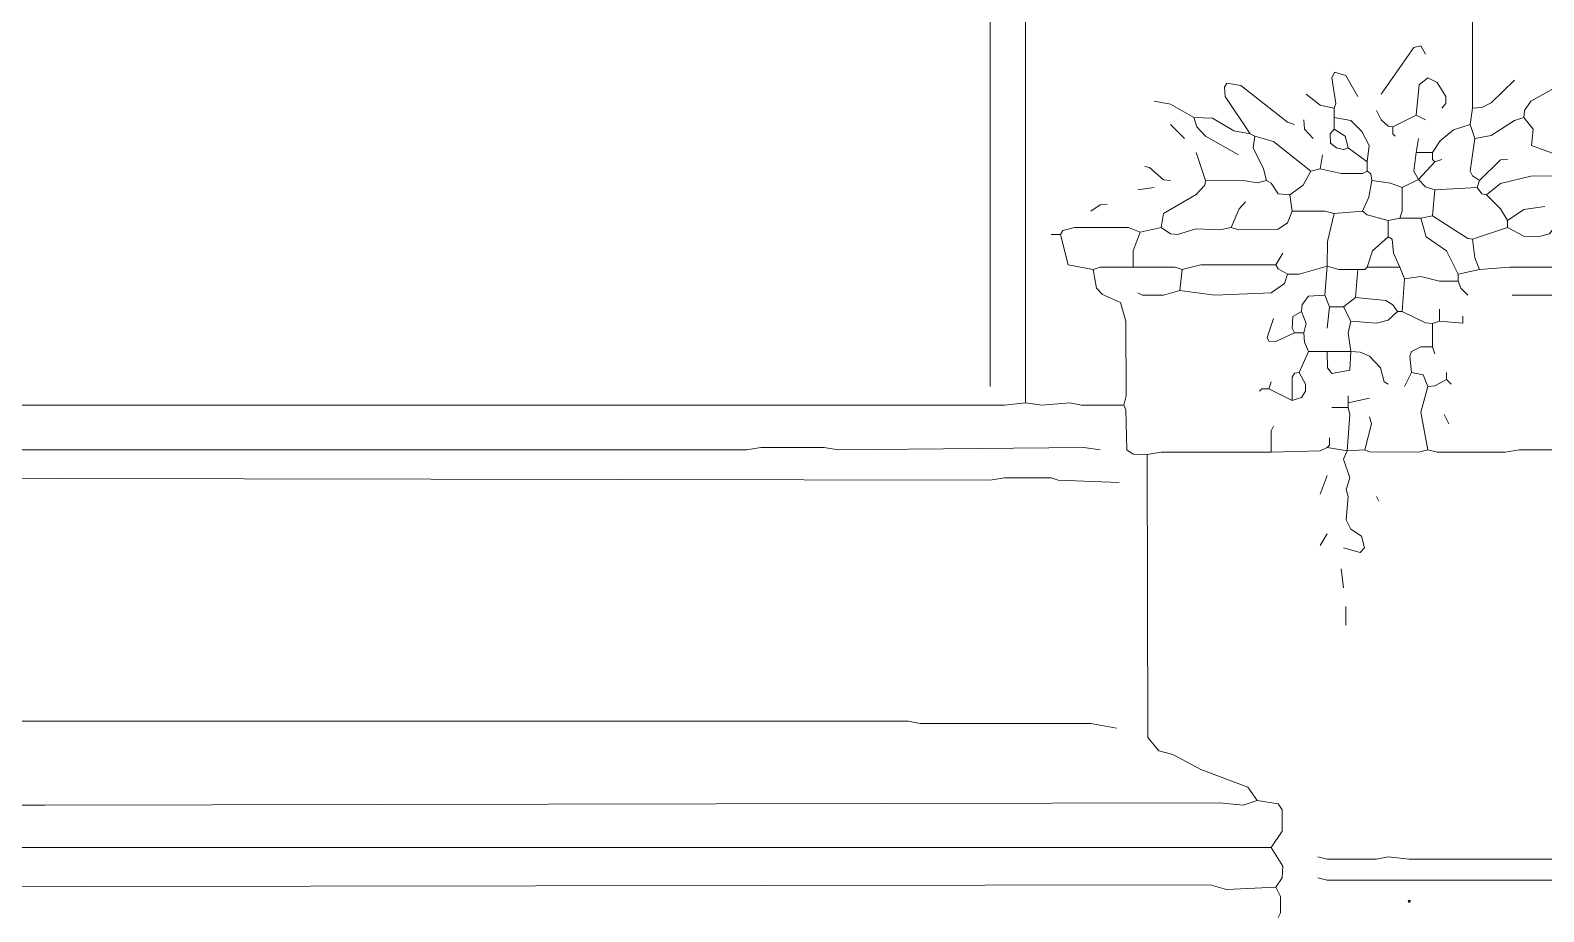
# Model space of a CAD drawing. Header units: millimetres. Extents: x 11 to 20000, y -4 to 8232.
# Drawn here: x 14000 to 16439, y 5745 to 7165 of the extents above; entities that cross this region are included whole.
import ezdxf

# ---------------------------------------------------------------- set-up
doc = ezdxf.new("R2010")
doc.units = ezdxf.units.MM
doc.layers.add('ARCHITECTURE', color=7, linetype='Continuous', lineweight=13, true_color=0x000000)
doc.layers.add('PLANTING', color=7, linetype='Continuous', lineweight=13, true_color=0x000000)

msp = doc.modelspace()

# ---------------------------------------------------------------- linework, layer by layer
at = {"layer": 'ARCHITECTURE', "color": 7, "lineweight": 13, "true_color": 0x000000}
for points in [[(16323.52941, 7620.66369), (16323.52941, 7039.96957)], [(15546.75713, 7567.8733), (15546.75713, 7552.79038), (15546.75713, 6591.25215)], [(13382.35294, 6561.08597), (15569.38348, 6561.08597), (15603.31821, 6564.85645)], [(13431.37296, 6489.44186), (15154.59989, 6489.44842), (15177.22285, 6493.21267), (15279.03281, 6493.20611), (15301.65724, 6489.44186), (15697.58484, 6493.20611), (15723.9819, 6489.44186)], [(15799.3948, 6481.90045), (15800.4526, 6025.64095), (15818.25226, 6004.21437), (15840.8767, 5998.04842), (15886.12557, 5974.04174), (15961.53846, 5945.25781), (15976.6233, 5923.831)], [(13423.83066, 6436.65158), (13442.68518, 6444.1931), (15546.75905, 6440.42896), (15569.38348, 6444.19299), (15644.79638, 6444.0448), (15656.1086, 6440.57059), (15754.14593, 6436.65158)], [(13344.64559, 6048.26538), (13412.51844, 6048.41346), (13427.60181, 6052.02964), (15414.77941, 6052.02964), (15433.63688, 6048.27195), (15708.89706, 6048.25882), (15750.37896, 6040.72398)], [(13205.12862, 5920.06041), (13223.9819, 5916.28959), (13265.45962, 5916.28959), (13378.58179, 5916.28959), (13401.20622, 5916.28959), (13544.49514, 5916.28959), (13567.11957, 5916.28959), (13616.13835, 5916.28959), (13759.42726, 5916.28959), (13782.0517, 5916.28959), (14000.75373, 5916.28959), (14023.37817, 5916.28959), (15916.28959, 5920.06041), (15953.99887, 5916.28959), (15976.6233, 5923.831)], [(15999.24774, 5848.41629), (16017.04321, 5874.81154), (16017.04321, 5908.74785), (16010.40939, 5918.86256), (15976.6233, 5923.831)], [(15999.24774, 5848.41629), (13178.73303, 5848.41629)], [(15999.24774, 5848.41629), (16017.95181, 5818.25045), (16016.89536, 5799.39661), (16006.78733, 5784.3138)], [(16074.66063, 5833.33326), (16089.74548, 5829.56267), (16168.931, 5829.71086), (16187.78281, 5833.33326), (16221.71946, 5829.56923), (16734.54186, 5829.56923), (16757.16629, 5833.33326), (16832.57919, 5833.18507), (16847.66403, 5829.56923), (17168.17308, 5829.56923), (17179.48529, 5833.33326)], [(13182.50419, 5784.3138), (13239.06527, 5780.54299), (13276.77183, 5784.3138), (13329.56301, 5780.54299), (13363.49966, 5784.3138), (15901.20475, 5788.0845), (15927.60181, 5780.54299), (16006.78733, 5784.3138)], [(16010.55995, 5735.29412), (16014.18054, 5742.84208), (16014.18054, 5769.23077), (16006.78733, 5784.3138)], [(16074.66063, 5799.39661), (16089.74548, 5795.6259), (16187.78281, 5795.6259), (16199.09502, 5795.6259), (16217.94683, 5795.6259), (16738.30882, 5795.6259), (16760.93326, 5795.6259), (16783.55769, 5795.92229), (16828.80656, 5799.39661), (16851.431, 5795.63258), (17119.15724, 5795.63258), (17134.23643, 5799.24842), (17160.63348, 5795.92229), (17183.25792, 5799.39661)]]:
    msp.add_lwpolyline(points, dxfattribs=at)
msp.add_lwpolyline([(16219.83405, 5761.68925), (16221.71946, 5763.57466), (16223.60486, 5761.68925), (16221.71946, 5759.80396)], close=True, dxfattribs=at)
at = {"layer": 'PLANTING', "color": 7, "lineweight": 13, "true_color": 0x000000}
for points in [[(15603.31821, 7564.1026), (15603.31821, 6564.85645)], [(16248.11652, 7126.69683), (16240.56719, 7140.56867), (16229.26742, 7137.85419), (16176.47059, 7062.594)], [(16138.76131, 7058.82353), (16119.76176, 7092.60532), (16101.21097, 7098.04774), (16097.29197, 7088.98937), (16103.62885, 7047.51787), (16101.05769, 7039.96957)], [(16036.95136, 7013.57466), (16025.63914, 7017.5), (15950.22624, 7076.48631), (15927.75509, 7080.24344), (15923.98529, 7073.89966), (15925.02919, 7058.82353), (15965.31109, 6998.49197)], [(16274.50792, 7039.96957), (16280.85317, 7047.51787), (16280.99536, 7058.82353), (16266.96143, 7081.4414), (16251.88348, 7088.82805), (16238.00701, 7077.67715), (16233.03167, 7028.65735)], [(16323.52941, 7039.96957), (16338.61425, 7041.02602), (16353.69344, 7048.56731), (16391.40271, 7085.21844)], [(15810.70701, 7051.28179), (15837.10407, 7046.45532), (15874.81335, 7024.88688)], [(16055.80882, 7062.594), (16078.43326, 7044.93179), (16101.05769, 7039.96957)], [(16406.48756, 7024.88688), (16407.54253, 7036.1991), (16417.80385, 7051.27523), (16451.73643, 7070.13575)], [(15965.31109, 6998.49197), (15938.91403, 7003.31188), (15904.97738, 7023.83088), (15874.81335, 7024.88688)], [(15946.45362, 6964.55532), (15893.66516, 6994.87557), (15879.63812, 7009.80419), (15874.81335, 7024.88688)], [(16101.05769, 7024.88688), (16101.05769, 7039.96957)], [(16101.05769, 7024.88688), (16127.4491, 7019.9121), (16145.24876, 7002.26244), (16157.46267, 6979.63801), (16153.84615, 6953.2431)], [(16101.05769, 7024.88688), (16101.05769, 7006.03292)], [(16195.3224, 7009.80419), (16187.7759, 7011.00848), (16176.47749, 7021.1164), (16168.931, 7036.1991)], [(16195.3224, 7009.80419), (16233.03167, 7028.65735)], [(16233.03167, 7028.65735), (16248.11652, 7021.1164)], [(16323.52941, 7039.96957), (16319.75679, 7013.57466)], [(16327.30204, 6990.95023), (16353.69344, 6995.77093), (16391.40271, 7020.05995), (16406.48756, 7024.88688)], [(16406.48756, 7024.88688), (16421.41346, 7006.03292), (16419.00939, 6979.79287), (16462.89808, 6963.49887), (16473.16086, 6949.47217), (16474.36086, 6938.15962)], [(15837.10407, 7013.57466), (15859.72851, 6990.95023)], [(16052.0362, 7021.1164), (16053.24038, 7006.03292), (16067.12104, 6990.95023)], [(16123.68213, 6975.86753), (16116.13281, 6973.294), (16104.82466, 6976.01538), (16094.71799, 6983.41538), (16094.57025, 6998.48507), (16101.05769, 7006.03292)], [(16123.68213, 6975.86753), (16118.70532, 6994.57319), (16101.05769, 7006.03292)], [(16195.3224, 7009.80419), (16195.3224, 6998.49197), (16199.09502, 6994.7207)], [(16319.75679, 7013.57466), (16293.36538, 7004.97692), (16271.78767, 6987.03145), (16259.42873, 6968.32579)], [(16327.30204, 6990.95023), (16319.75679, 7013.57466)], [(15965.31109, 6998.49197), (15972.85068, 6994.7207)], [(15991.70249, 6923.07692), (15986.88462, 6941.93088), (15970.12896, 6975.86753), (15972.85068, 6994.7207)], [(16063.34842, 6938.15962), (16003.01471, 6985.98857), (15972.85068, 6994.7207)], [(16123.68213, 6975.86753), (16153.84615, 6953.2431)], [(16236.8043, 6990.95023), (16233.03167, 6968.32579)], [(16334.84163, 6923.07692), (16323.68269, 6930.62523), (16319.9129, 6938.15962), (16327.30204, 6990.95023)], [(15893.66516, 6923.07692), (15878.58032, 6968.32579)], [(16082.20023, 6964.55532), (16078.43326, 6941.93088)], [(16153.84615, 6953.2431), (16153.84615, 6938.15962)], [(16236.8043, 6924.96256), (16229.41516, 6938.15667), (16233.03167, 6968.32579)], [(16259.42873, 6968.32579), (16233.03167, 6968.32579)], [(16236.8043, 6924.96256), (16263.1957, 6953.2431)], [(16259.42873, 6968.32579), (16259.42873, 6957.01357), (16263.1957, 6953.2431)], [(16274.50792, 6957.01357), (16263.1957, 6953.2431)], [(16334.84163, 6923.07692), (16368.77828, 6956.64502), (16380.0905, 6957.01357)], [(15837.10407, 6923.07692), (15825.79186, 6924.28122), (15803.17432, 6944.49706), (15795.62783, 6945.70136)], [(16063.34842, 6938.15962), (16050.97986, 6915.68348), (16029.41176, 6900.45249)], [(16063.34842, 6938.15962), (16078.43326, 6941.93088)], [(16078.43326, 6941.93088), (16112.36991, 6934.53744), (16146.29819, 6934.53744), (16153.84615, 6938.15962)], [(16161.38575, 6923.07692), (16160.18993, 6934.23428), (16153.84615, 6938.15962)], [(16455.50339, 6930.61867), (16417.79977, 6930.47036), (16368.77828, 6918.24966), (16346.15385, 6900.45249)], [(15784.31561, 6907.99423), (15810.70701, 6911.76471)], [(15822.01923, 6847.66188), (15825.94514, 6870.27975), (15878.58032, 6900.60079), (15892.46097, 6915.52862), (15893.66516, 6923.07692)], [(15893.66516, 6923.07692), (15957.76584, 6922.92862), (15976.6233, 6919.30645), (15991.70249, 6923.07692)], [(16029.41176, 6900.45249), (16010.70633, 6901.65679), (15999.10407, 6919.15158), (15991.70249, 6923.07692)], [(16146.30656, 6874.05758), (16156.56097, 6896.68201), (16161.38575, 6923.07692)], [(16210.40724, 6911.76471), (16191.55543, 6919.15814), (16161.38575, 6923.07692)], [(16206.63462, 6862.74536), (16210.2595, 6874.05758), (16210.40724, 6911.76471)], [(16236.8043, 6924.96256), (16210.40724, 6911.76471)], [(16236.8043, 6924.96256), (16248.11652, 6912.97217), (16263.1957, 6907.99423)], [(16263.1957, 6907.99423), (16259.42873, 6866.51584)], [(16263.1957, 6907.99423), (16331.069, 6911.76471)], [(16334.84163, 6923.07692), (16331.069, 6911.76471)], [(16346.15385, 6900.45249), (16338.75226, 6901.65679), (16331.069, 6911.76471)], [(15735.29412, 6885.3698), (15723.9819, 6884.1655), (15708.89706, 6874.05758)], [(15957.76584, 6889.14027), (15947.51143, 6877.82805), (15935.1414, 6847.66188)], [(16029.41176, 6900.45249), (16033.18439, 6874.05758)], [(16346.15385, 6900.45249), (16368.63054, 6877.82805), (16380.0905, 6858.9741)], [(16440.42421, 6881.59853), (16406.48756, 6876.77206), (16380.0905, 6858.9741)], [(15935.1414, 6847.66188), (15946.45362, 6843.89796), (16010.55995, 6844.9474), (16025.48586, 6855.21018), (16033.18439, 6874.05758)], [(16033.18439, 6874.05758), (16085.97285, 6873.90928), (16101.05769, 6870.28631)], [(16089.74548, 6785.44468), (16089.89186, 6825.03744), (16101.05769, 6870.28631)], [(16146.30656, 6874.05758), (16101.05769, 6870.28631)], [(16146.30656, 6874.05758), (16153.85305, 6867.70701), (16187.78281, 6858.9741)], [(16206.63462, 6862.74536), (16187.78281, 6858.9741)], [(16187.78281, 6858.9741), (16187.78281, 6832.57919)], [(16206.63462, 6862.74536), (16240.57127, 6862.74536)], [(16240.57127, 6862.74536), (16259.42873, 6866.51584)], [(16300.90498, 6772.24762), (16281.9026, 6809.95475), (16249.17149, 6832.57919), (16240.57127, 6862.74536)], [(16259.42873, 6866.51584), (16315.98145, 6830.00622), (16323.52941, 6828.80871)], [(16380.0905, 6847.66188), (16380.0905, 6858.9741)], [(15644.79638, 6836.34966), (15659.88122, 6836.34966)], [(15659.88122, 6836.34966), (15663.8043, 6842.70023), (15682.50566, 6847.65532), (15769.23077, 6847.51403), (15788.08258, 6840.12093)], [(15659.88122, 6836.34966), (15672.24842, 6787.48518), (15712.66968, 6779.78857)], [(15776.77036, 6783.55984), (15776.91957, 6809.95475), (15788.08258, 6840.12093)], [(15822.01923, 6847.66188), (15788.08258, 6840.12093)], [(15822.01923, 6847.66188), (15837.10407, 6837.40645), (15848.41629, 6836.35), (15878.58032, 6845.55645), (15916.28959, 6843.89796), (15935.1414, 6847.66188)], [(16187.78281, 6832.57919), (16162.44355, 6809.95475), (16153.84615, 6783.55984)], [(16206.63462, 6783.55984), (16196.3802, 6806.18428), (16194.12658, 6828.65385), (16187.78281, 6832.57919)], [(16323.52941, 6828.80871), (16380.0905, 6847.66188)], [(16334.84163, 6779.78857), (16327.44842, 6798.64253), (16323.52941, 6828.80871)], [(16455.50339, 6847.66188), (16447.9569, 6837.40611), (16429.11199, 6832.57919), (16406.48756, 6833.63518), (16380.0905, 6847.66188)], [(16006.78733, 6787.33032), (16018.09955, 6806.18428)], [(15776.77036, 6783.55984), (15723.9819, 6783.41154), (15712.66968, 6779.78857)], [(15761.69118, 6561.08597), (15765.45407, 6576.16867), (15765.31176, 6696.83258), (15756.72274, 6726.85045), (15727.75452, 6739.36697), (15717.64502, 6749.62319), (15712.66968, 6779.78857)], [(15855.95588, 6779.78857), (15844.64367, 6783.41154), (15776.77036, 6783.55984)], [(15855.95588, 6779.78857), (15852.18891, 6745.85192)], [(15855.95588, 6779.78857), (15886.12557, 6787.18201), (16006.78733, 6787.33032)], [(16025.63914, 6772.24762), (16010.71324, 6780.83846), (16006.78733, 6787.33032)], [(16025.63914, 6772.24762), (16044.49661, 6772.39548), (16089.74548, 6785.44468)], [(16089.74548, 6785.44468), (16085.97285, 6738.31097)], [(16138.76131, 6779.78857), (16108.59729, 6779.93688), (16089.74548, 6785.44468)], [(16138.76131, 6779.78857), (16134.99434, 6734.53971)], [(16138.76131, 6779.78857), (16150.07353, 6779.78857), (16153.84615, 6783.55984)], [(16206.63462, 6783.55984), (16153.84615, 6783.55984)], [(16214.17986, 6764.70588), (16206.63462, 6783.55984)], [(16300.90498, 6772.24762), (16334.84163, 6779.78857)], [(16334.84163, 6779.78857), (16383.86312, 6783.55328), (16708.1448, 6783.55984)], [(16025.63914, 6772.24762), (16020.67217, 6757.31244), (15999.24774, 6742.23631), (15908.75, 6738.31753), (15852.18891, 6745.85192)], [(16210.40724, 6711.91527), (16214.17986, 6764.70588)], [(16214.17986, 6764.70588), (16240.57127, 6768.32851), (16270.74095, 6761.08326), (16300.90498, 6760.93541)], [(16300.90498, 6772.24762), (16300.90498, 6760.93541)], [(16300.90498, 6760.93541), (16304.83088, 6749.62975), (16315.98982, 6738.31075)], [(15784.31561, 6742.08145), (15791.8621, 6738.45882), (15825.79186, 6738.45882), (15852.18891, 6745.85192)], [(16048.26357, 6711.91527), (16049.46357, 6723.22783), (16059.72636, 6737.10667), (16085.97285, 6738.31097)], [(16093.51244, 6719.45701), (16085.97285, 6738.31097)], [(16116.13688, 6719.45701), (16134.99434, 6734.53971)], [(16202.86765, 6711.91527), (16195.31833, 6723.07998), (16184.01018, 6729.71324), (16134.99434, 6734.53971)], [(16387.63009, 6738.31075), (16410.25452, 6738.31075), (16598.79525, 6738.31075), (16617.64706, 6738.31075), (16659.1233, 6738.31075)], [(16036.95136, 6677.97862), (16033.33077, 6685.52692), (16034.3871, 6704.22602), (16048.26357, 6711.91527)], [(16052.0362, 6677.97862), (16055.65271, 6693.0621), (16048.26357, 6711.91527)], [(16089.74548, 6685.52036), (16093.51244, 6719.45701)], [(16116.13688, 6719.45701), (16093.51244, 6719.45701)], [(16127.4491, 6696.83258), (16116.13688, 6719.45701)], [(16127.4491, 6696.83258), (16168.931, 6693.20995), (16187.78281, 6698.03688), (16202.86765, 6711.91527)], [(16210.40724, 6711.91527), (16202.86765, 6711.91527)], [(16210.40724, 6711.91527), (16248.11652, 6694.1181), (16259.42873, 6693.0621)], [(16270.74095, 6696.83258), (16270.74095, 6715.68654)], [(16036.95136, 6677.97862), (16006.78733, 6663.9457), (15995.63665, 6664.10045), (15992.90803, 6670.44423), (16003.01471, 6700.60305)], [(16127.4491, 6696.83258), (16123.68213, 6677.97862), (16127.4491, 6647.81324)], [(16270.74095, 6696.83258), (16259.42873, 6693.0621)], [(16259.42873, 6655.35419), (16259.42873, 6693.0621)], [(16308.44457, 6704.37432), (16308.07726, 6693.4302), (16270.74095, 6696.83258)], [(16036.95136, 6677.97862), (16052.0362, 6677.97862)], [(16059.57579, 6647.81324), (16053.09253, 6662.89593), (16052.0362, 6677.97862)], [(16059.57579, 6647.81324), (16044.49661, 6613.87658)], [(16089.74548, 6647.81324), (16059.57579, 6647.81324)], [(16089.74548, 6647.81324), (16127.4491, 6647.81324)], [(16089.74548, 6647.81324), (16089.89876, 6621.41787), (16097.29197, 6612.3595), (16126.24638, 6617.80192), (16127.4491, 6647.81324)], [(16127.4491, 6647.81324), (16142.53394, 6646.76301), (16157.61878, 6640.11663), (16175.41425, 6621.41753), (16181.43903, 6598.94796), (16187.78281, 6595.02262)], [(16259.42873, 6655.35419), (16240.57127, 6655.20633), (16225.65079, 6647.66493), (16222.92364, 6640.27149), (16225.49208, 6613.87658)], [(16263.1957, 6644.04197), (16259.42873, 6655.35419)], [(16033.18439, 6568.62771), (16033.33767, 6606.32828), (16037.10192, 6612.67229), (16044.49661, 6613.87658)], [(16033.18439, 6568.62771), (16048.11719, 6573.59593), (16054.75102, 6583.71041), (16054.75792, 6595.02262), (16044.49661, 6613.87658)], [(16225.49208, 6613.87658), (16214.17986, 6591.25215)], [(16251.88348, 6591.25215), (16244.19061, 6609.9509), (16225.49208, 6613.87658)], [(16282.05317, 6602.56437), (16282.05317, 6613.87658)], [(15980.39027, 6583.71041), (15984.1629, 6587.48088), (15995.47511, 6587.48088)], [(15999.24774, 6598.7931), (15995.47511, 6587.48088)], [(16033.18439, 6568.62771), (15995.47511, 6587.48088)], [(16251.88348, 6489.44186), (16240.72738, 6549.77376), (16251.88348, 6591.25215)], [(16282.05317, 6602.56437), (16263.1957, 6592.44966), (16251.88348, 6591.25215)], [(16282.05317, 6602.56437), (16289.59276, 6595.02262)], [(15761.69118, 6561.08597), (15693.81787, 6561.23428), (15674.96041, 6564.85645), (15629.71154, 6561.09253), (15603.31821, 6564.85645)], [(15799.3948, 6481.90045), (15776.77036, 6482.05509), (15766.66369, 6489.44842), (15765.31176, 6553.53767), (15761.69118, 6561.08597)], [(16123.68213, 6564.85645), (16123.68213, 6576.16867)], [(16123.68213, 6564.85645), (16157.61878, 6572.39819)], [(16123.68213, 6564.85645), (16123.68213, 6557.3155)], [(16097.28507, 6557.3155), (16123.68213, 6557.3155)], [(16121.79299, 6487.55656), (16126.25328, 6546.00294), (16123.68213, 6557.3155)], [(16150.07353, 6489.44186), (16161.09163, 6530.9198), (16157.61878, 6542.23201)], [(16285.82014, 6530.9198), (16278.28054, 6546.00328)], [(16003.01471, 6527.14932), (15999.39412, 6519.60102), (15999.24774, 6485.67127)], [(15999.24774, 6485.67127), (16078.43326, 6487.77715), (16089.74548, 6493.21267)], [(16093.51244, 6508.2957), (16093.51244, 6496.98348), (16089.74548, 6493.21267)], [(16121.79299, 6487.55656), (16089.74548, 6493.21267)], [(16121.79299, 6487.55656), (16116.15622, 6474.36222), (16126.25328, 6444.19299), (16120.20645, 6425.33937), (16123.38518, 6414.02715), (16120.06278, 6376.31968), (16127.59966, 6361.39163), (16145.10656, 6349.9181), (16149.91335, 6331.07738), (16142.52704, 6323.83213), (16116.13688, 6331.07081)], [(16121.79299, 6487.55656), (16150.07353, 6489.44186)], [(16251.88348, 6489.44186), (16236.8043, 6485.67127), (16157.62285, 6485.81946), (16150.07353, 6489.44186)], [(16711.91742, 6489.44186), (16398.94231, 6489.43529), (16376.31787, 6485.67127), (16266.96833, 6485.67783), (16251.88348, 6489.44186)], [(15999.24774, 6485.67127), (15822.01923, 6485.66471), (15799.3948, 6481.90045)], [(16078.43326, 6417.79796), (16089.74548, 6447.9638)], [(16172.69796, 6406.48575), (16168.931, 6414.02715)], [(16078.43326, 6334.84163), (16089.74548, 6353.69525)], [(16112.36991, 6297.13416), (16116.13688, 6266.96833)], [(16119.9095, 6206.63643), (16119.9095, 6236.80249)]]:
    msp.add_lwpolyline(points, dxfattribs=at)

doc.saveas('drawing.dxf')
